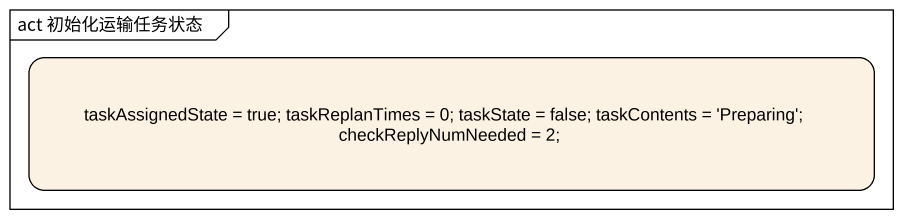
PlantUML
@startuml
mainframe act 初始化运输任务状态
hide empty description
state "taskAssignedState = true; taskReplanTimes = 0; taskState = false; taskContents = 'Preparing'; checkReplyNumNeeded = 2;" as taskAssignedState_true
@enduml
